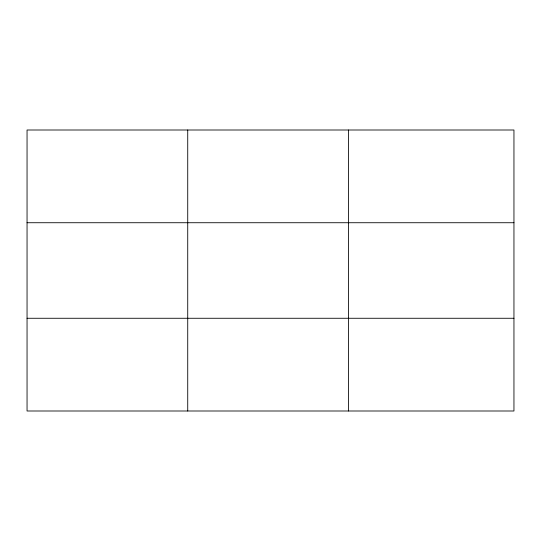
<?xml version="1.0" encoding="UTF-8"?>
<svg xmlns="http://www.w3.org/2000/svg" width="541" height="541" viewBox="0 0 541 541"><rect width="100%" height="100%" fill="white"/><g stroke="black" fill="none" stroke-linecap="round" stroke-linejoin="round"><path stroke-width="0.81" d="M187.727 130.002L187.727 410.998M348.404 130.002L348.404 410.998M513.95 222.73L513.95 130.002L27.05 130.002L27.05 410.998L513.95 410.998L513.95 222.73L27.05 222.73M27.05 318.27L513.95 318.27"/></g></svg>
